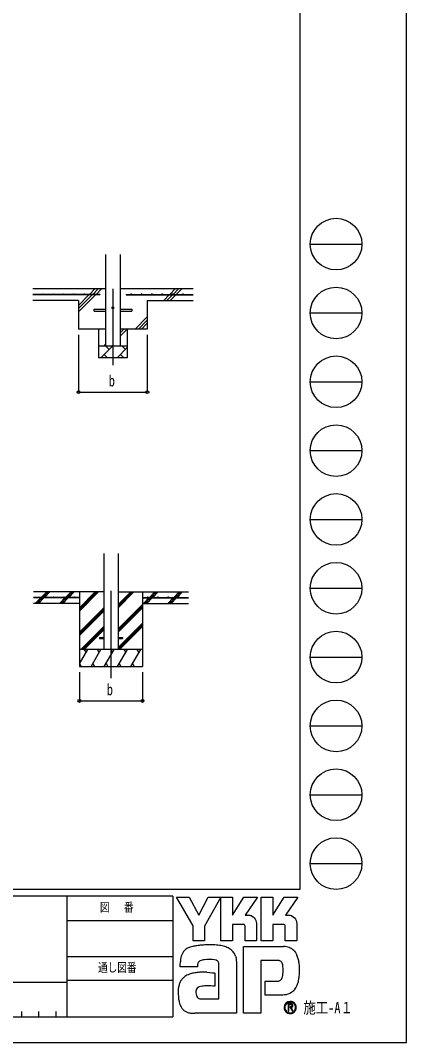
# Model space of a CAD drawing. Units: millimetres, scale not verified. Extents: x -12615 to 12615, y -8910 to 8910.
# Drawn here: x 9247 to 12615, y -8910 to 0 of the extents above; entities that cross this region are included whole.
import ezdxf
from ezdxf.enums import TextEntityAlignment as Align

# ---------------------------------------------------------------- set-up
doc = ezdxf.new("R2010")
doc.units = ezdxf.units.MM
doc.header["$LTSCALE"] = 40
for name, color, linetype in [('0-3_YKK_12', 2, 'Continuous'), ('0-4_YKK_13', 4, 'Continuous'), ('0-5_YKK_A1', 4, 'Continuous'), ('0-6_YKK_D', 6, 'Continuous'), ('0-7_YKK_ZWAK', 7, 'Continuous')]:
    doc.layers.add(name, color=color, linetype=linetype)
doc.styles.add('ＭＳ ゴシック', font='')
doc.styles.get('ＭＳ ゴシック').set_extended_font_data('MS Gothic')

msp = doc.modelspace()

# ---------------------------------------------------------------- linework, layer by layer
at = {"layer": '0-3_YKK_12'}
for p, q in [((10053.43, -2340.08), (10053.43, -3006.03)), ((10036.37, -4972.97), (10036.37, -5732.18))]:
    msp.add_line(p, q, dxfattribs=at)
at = {"layer": '0-4_YKK_13'}
for p, q in [((9888.43, -2517.08), (9990.93, -2517.08)), ((9888.43, -2533.08), (9888.43, -2517.08)), ((9888.43, -2533.08), (9990.93, -2533.08)), ((10115.93, -2517.08), (10218.43, -2517.08)), ((10115.93, -2533.08), (10218.43, -2533.08)), ((10218.43, -2517.08), (10218.43, -2533.08)), ((9936.37, -5377.68), (9936.37, -5386.68)), ((9936.37, -5377.68), (9973.87, -5377.68)), ((9936.37, -5386.68), (9973.87, -5386.68)), ((10098.87, -5377.68), (10136.37, -5377.68)), ((10098.87, -5386.68), (10136.37, -5386.68)), ((10136.37, -5377.68), (10136.37, -5386.68))]:
    msp.add_line(p, q, dxfattribs=at)
msp.add_circle((10053.43, -2505.08), 8, dxfattribs=at)
at = {"layer": '0-5_YKK_A1'}
for p, q in [((9990.93, -2840.08), (9990.93, -2040.08)), ((10115.93, -2040.08), (10115.93, -2840.08)), ((9990.93, -2340.08), (9353.43, -2340.08)), ((9938.43, -2387.58), (9353.43, -2387.58)), ((9938.43, -2392.58), (9353.43, -2392.58)), ((9753.43, -2540.08), (9900.93, -2392.58)), ((9753.43, -2483.52), (9844.36, -2392.58)), ((9753.43, -2511.8), (9872.65, -2392.58)), ((9849.36, -2387.58), (9896.86, -2340.08)), ((9877.65, -2387.58), (9925.15, -2340.08)), ((9905.93, -2387.58), (9953.43, -2340.08)), ((9938.43, -2387.58), (9938.43, -2392.58)), ((10753.43, -2340.08), (10115.93, -2340.08)), ((10168.43, -2387.58), (10753.43, -2387.58)), ((10168.43, -2387.58), (10168.43, -2392.58)), ((10168.43, -2392.58), (10753.43, -2392.58)), ((10496.86, -2440.08), (10544.36, -2392.58)), ((10525.15, -2440.08), (10572.65, -2392.58)), ((10549.36, -2387.58), (10596.86, -2340.08)), ((10553.43, -2440.08), (10600.93, -2392.58)), ((10577.65, -2387.58), (10625.15, -2340.08)), ((10605.93, -2387.58), (10653.43, -2340.08)), ((9753.43, -2440.08), (9353.43, -2440.08)), ((9753.43, -2440.08), (9753.43, -2690.08)), ((10353.43, -2440.08), (10353.43, -2690.08)), ((10353.43, -2440.08), (10753.43, -2440.08)), ((10246.86, -2690.08), (10353.43, -2583.52)), ((10275.15, -2690.08), (10353.43, -2611.8)), ((10303.43, -2690.08), (10353.43, -2640.08)), ((9990.93, -2690.08), (9753.43, -2690.08)), ((9928.43, -2690.08), (9928.43, -2940.08)), ((10115.93, -2751.75), (10177.6, -2690.08)), ((10115.93, -2723.47), (10149.32, -2690.08)), ((10353.43, -2690.08), (10115.93, -2690.08)), ((10178.43, -2690.08), (10178.43, -2940.08)), ((10178.43, -2840.08), (9928.43, -2840.08)), ((9949.17, -2940.08), (10049.17, -2840.08)), ((9971.03, -2840.08), (9990.93, -2820.18)), ((10020.62, -2868.64), (9992.06, -2840.08)), ((10162.04, -2868.64), (10133.48, -2840.08)), ((10178.43, -2940.08), (9928.43, -2940.08)), ((9977.72, -2911.53), (10006.28, -2940.08)), ((10090.59, -2940.08), (10178.43, -2852.24)), ((10119.14, -2911.53), (10147.7, -2940.08)), ((9973.87, -4645.83), (9973.87, -5482.18)), ((10098.87, -4645.83), (10098.87, -5482.18)), ((9973.87, -4982.18), (9361.37, -4982.18)), ((9428.2, -5029.68), (9475.7, -4982.18)), ((9447.2, -5024.83), (9489.85, -4982.18)), ((9456.49, -5029.68), (9503.99, -4982.18)), ((9640.34, -5029.68), (9687.84, -4982.18)), ((9654.48, -5029.68), (9701.98, -4982.18)), ((9668.62, -5029.68), (9716.12, -4982.18)), ((9761.37, -4982.18), (9761.37, -5632.18)), ((9761.37, -5149.06), (9928.25, -4982.18)), ((9761.37, -5134.92), (9914.11, -4982.18)), ((9761.37, -5120.78), (9899.97, -4982.18)), ((10098.87, -5119.93), (10236.62, -4982.18)), ((10098.87, -5105.79), (10222.48, -4982.18)), ((10098.87, -5091.65), (10208.34, -4982.18)), ((10098.87, -4982.18), (10711.37, -4982.18)), ((10311.37, -4982.18), (10311.37, -5632.18)), ((10372.97, -5029.68), (10420.47, -4982.18)), ((10387.11, -5029.68), (10434.61, -4982.18)), ((10401.25, -5029.68), (10448.75, -4982.18)), ((10585.1, -5029.68), (10632.6, -4982.18)), ((10599.24, -5029.68), (10646.74, -4982.18)), ((10613.39, -5029.68), (10660.89, -4982.18)), ((9761.37, -5029.68), (9361.37, -5029.68)), ((9761.37, -5034.68), (9361.37, -5034.68)), ((9375.7, -5082.18), (9423.2, -5034.68)), ((9389.85, -5082.18), (9437.35, -5034.68)), ((9403.99, -5082.18), (9451.49, -5034.68)), ((9442.35, -5029.68), (9444.01, -5028.02)), ((9589.24, -5080.78), (9635.34, -5034.68)), ((9601.98, -5082.18), (9649.48, -5034.68)), ((9616.12, -5082.18), (9663.62, -5034.68)), ((9761.37, -5029.68), (9761.37, -5034.68)), ((10311.37, -5029.68), (10711.37, -5029.68)), ((10311.37, -5029.68), (10311.37, -5034.68)), ((10311.37, -5034.68), (10711.37, -5034.68)), ((10320.47, -5082.18), (10367.97, -5034.68)), ((10334.61, -5082.18), (10382.11, -5034.68)), ((10348.75, -5082.18), (10396.25, -5034.68)), ((10532.6, -5082.18), (10580.1, -5034.68)), ((10546.74, -5082.18), (10594.24, -5034.68)), ((10560.88, -5082.18), (10608.39, -5034.68)), ((9761.37, -5082.18), (9361.37, -5082.18)), ((9761.37, -5332.91), (9973.87, -5120.41)), ((9761.37, -5347.05), (9973.87, -5134.55)), ((9761.37, -5361.19), (9973.87, -5148.7)), ((10098.87, -5303.78), (10311.37, -5091.28)), ((10098.87, -5317.92), (10311.37, -5105.42)), ((10098.87, -5332.06), (10311.37, -5119.56)), ((10311.37, -5082.18), (10711.37, -5082.18)), ((10098.87, -5465.91), (10311.37, -5253.41)), ((9774.23, -5482.18), (9973.87, -5282.54)), ((9788.37, -5482.18), (9973.87, -5296.68)), ((9802.52, -5482.18), (9973.87, -5310.83)), ((10098.87, -5480.05), (10311.37, -5267.55)), ((10110.88, -5482.18), (10311.37, -5281.69)), ((10311.37, -5482.18), (9761.37, -5482.18)), ((9761.37, -5607.63), (9833.8, -5482.18)), ((9818.8, -5508.17), (9803.8, -5482.18)), ((9862.67, -5632.18), (9949.27, -5482.18)), ((9934.27, -5508.16), (9919.27, -5482.18)), ((9978.14, -5632.18), (10064.74, -5482.18)), ((10049.74, -5508.17), (10034.74, -5482.18)), ((10093.61, -5632.18), (10180.21, -5482.18)), ((10165.21, -5508.17), (10150.21, -5482.18)), ((10209.08, -5632.18), (10295.68, -5482.18)), ((10280.68, -5508.16), (10265.68, -5482.18)), ((9762.2, -5606.2), (9777.2, -5632.18)), ((9877.67, -5606.2), (9892.67, -5632.18)), ((9993.14, -5606.2), (10008.14, -5632.18)), ((10108.61, -5606.2), (10123.61, -5632.18)), ((10224.08, -5606.2), (10239.08, -5632.18)), ((9761.37, -5632.18), (10311.37, -5632.18))]:
    msp.add_line(p, q, dxfattribs=at)
for centre in [(9443.43, -2385.08), (9533.43, -2385.08), (9623.43, -2385.08), (9713.43, -2385.08), (9803.43, -2385.08), (9893.43, -2385.08), (10213.43, -2385.08), (10303.43, -2385.08), (10393.43, -2385.08), (10483.43, -2385.08), (10573.43, -2385.08), (10663.43, -2385.08), (9446.37, -5027.18), (9536.37, -5027.18), (9626.37, -5027.18), (9716.37, -5027.18), (10356.37, -5027.18), (10446.37, -5027.18), (10536.37, -5027.18), (10626.37, -5027.18)]:
    msp.add_circle(centre, 2.5, dxfattribs=at)
at = {"layer": '0-6_YKK_D'}
for p, q in [((9753.43, -2740.08), (9753.43, -3241.08)), ((10353.43, -2740.08), (10353.43, -3241.08)), ((9753.43, -3240.08), (10353.43, -3240.08)), ((9761.37, -5682.18), (9761.37, -5933.18)), ((10311.37, -5682.18), (10311.37, -5933.18)), ((9761.37, -5932.18), (10311.37, -5932.18))]:
    msp.add_line(p, q, dxfattribs=at)
for centre in [(9753.43, -3240.08), (10353.43, -3240.08), (9761.37, -5932.18), (10311.37, -5932.18)]:
    msp.add_circle(centre, 12.75, dxfattribs=at)
at = {"layer": '0-7_YKK_ZWAK'}
for p, q in [((11685.06, 8325), (11685.06, -7575)), ((11775.06, -1950), (12225.06, -1950)), ((11775.06, -2550), (12225.06, -2550)), ((11775.06, -3150), (12225.06, -3150)), ((11775.06, -3750), (12225.06, -3750)), ((11775.06, -4350), (12225.06, -4350)), ((11775.06, -4950), (12225.06, -4950)), ((11775.06, -5550), (12225.06, -5550)), ((11775.06, -6150), (12225.06, -6150)), ((11775.06, -6750), (12225.06, -6750)), ((11775.06, -7350), (12225.06, -7350)), ((11685.06, -7575), (-11714.94, -7575)), ((9652.56, -7635), (6555.06, -7635)), ((9652.56, -7635), (9652.56, -8685)), ((10575.06, -7635), (9652.56, -7635)), ((10575.06, -7635), (10575.06, -8685)), ((9652.56, -7845), (10575.06, -7845)), ((9652.56, -8160), (10575.06, -8160)), ((10575.06, -8370), (9652.56, -8370)), ((6555.06, -8385), (9652.56, -8385)), ((9255.06, -8640), (9255.06, -8685)), ((9405.06, -8640), (9405.06, -8685)), ((9555.06, -8640), (9555.06, -8685)), ((6555.06, -8685), (9652.56, -8685)), ((9652.56, -8685), (10575.06, -8685)), ((11600.02, -8651.94), (11600.02, -8651.94))]:
    msp.add_line(p, q, dxfattribs=at)
for points in [[(-12615, -8910), (12615, -8910), (12615, 8910), (-12615, 8910)], [(10608.06, -7644), (10718.49, -7644), (10801.41, -7800.3), (10884.12, -7644), (10994.63, -7644), (10853.01, -7895.97), (10853.01, -8022.4), (10752.29, -8022.4), (10752.29, -7892.57)]]:
    msp.add_lwpolyline(points, close=True, dxfattribs=at)
for points in [[(11191.64, -7879.83), (11096.31, -7879.83), (11096.31, -8022.29), (10994.74, -8022.29), (10994.74, -7644), (11096.31, -7644), (11096.31, -7798.75), (11196.21, -7644), (11315.52, -7644), (11208.48, -7800.64), (11212.27, -7800.64), (11216.46, -7800.64), (11220.76, -7800.64), (11224.9, -7800.64), (11228.6, -7800.64), (11231.58, -7800.64), (11233.57, -7800.64), (11234.3, -7800.64)], [(11542.53, -7879.83), (11447.31, -7879.83), (11447.31, -8022.4), (11345.69, -8022.4), (11345.69, -7644), (11447.31, -7644), (11447.31, -7798.75), (11547.1, -7644), (11666.41, -7644), (11559.37, -7800.64), (11563.2, -7800.64), (11567.41, -7800.64), (11571.71, -7800.64), (11575.84, -7800.64), (11579.52, -7800.64), (11582.49, -7800.64), (11584.47, -7800.64), (11585.19, -7800.64)], [(11263.52, -7806.64), (11275.65, -7813.57), (11285.92, -7822.6), (11294.18, -7833.36), (11300.27, -7845.45), (11304.03, -7858.49), (11305.32, -7872.11), (11305.32, -8022.65), (11206.23, -8022.65), (11206.23, -7894.23)], [(11614.45, -7806.64), (11626.61, -7813.57), (11636.92, -7822.6), (11645.22, -7833.36), (11651.35, -7845.45), (11655.14, -7858.49), (11656.44, -7872.11), (11656.44, -8022.4), (11557.12, -8022.4), (11557.12, -7894.23)], [(11486.61, -8194.52), (11343.58, -8194.52), (11343.58, -8655), (11193.69, -8655), (11193.69, -8072.37), (11542.06, -8072.37)], [(10814.39, -8196.93), (10807.42, -8200.86), (10801.98, -8205.65), (10797.86, -8211.25), (10794.88, -8217.59), (10792.82, -8224.59), (10791.48, -8232.21), (10790.67, -8240.37), (10790.19, -8249), (10640.23, -8249.37), (10640.67, -8228.86), (10641.5, -8205.82)], [(11123.13, -8157.5), (11127.38, -8174.71), (11129.79, -8193.13), (11130.55, -8212.76), (11130.55, -8655), (10768.66, -8655)], [(10871.84, -8296.58), (10900.22, -8298.46), (10922.53, -8300.96), (10937.13, -8303.3), (10942.36, -8304.7), (10942.36, -8419.42), (10925.77, -8417.67), (10907.57, -8416.68), (10888.94, -8416.3), (10871.06, -8416.36), (10855.1, -8416.69), (10842.25, -8417.13), (10833.68, -8417.51), (10830.56, -8417.68), (10817.59, -8420.05), (10806.4, -8423.76), (10797.01, -8428.84), (10789.4, -8435.31), (10783.58, -8443.19), (10779.55, -8452.51), (10777.31, -8463.3), (10776.86, -8475.57), (10778.29, -8489.07), (10781.15, -8500.22), (10785.28, -8509.25), (10790.48, -8516.37), (10796.58, -8521.78), (10803.4, -8525.72), (10810.76, -8528.37), (10818.48, -8529.97), (10977.79, -8529.97), (10977.79, -8235.22), (10977.83, -8229.38), (10977.53, -8223.66), (10976.78, -8218.16), (10975.5, -8212.94), (10973.59, -8208.07), (10970.96, -8203.64), (10967.51, -8199.72), (10963.16, -8196.37)], [(10963.16, -8196.37), (10953.82, -8192.71), (10938.88, -8189.6), (10919.82, -8187.31), (10898.12, -8186.08), (10875.25, -8186.18), (10852.69, -8187.85)], [(11636.14, -8113.54), (11645.92, -8125.87), (11653.24, -8137.83), (11658.35, -8148.65)], [(11537.48, -8282.99), (11537.29, -8263.9), (11536.38, -8246.69), (11534.23, -8231.59), (11530.31, -8218.78)], [(11623.69, -8462.91), (11609.85, -8473.67), (11595.43, -8482.13), (11580.55, -8488.44), (11565.3, -8492.76), (11549.8, -8495.23), (11534.16, -8496.03), (11380.08, -8496.03), (11380.08, -8374.99), (11466.96, -8374.99), (11482.98, -8374.77), (11497.07, -8373.4), (11509.16, -8369.86)], [(11623.82, -8587.79), (11623.75, -8586.03), (11623.53, -8584.34), (11623.16, -8582.71), (11622.66, -8581.16), (11622.01, -8579.69), (11621.22, -8578.31), (11620.3, -8577.02), (11619.24, -8575.84), (11617.85, -8574.61), (11616.31, -8573.54), (11614.62, -8572.63), (11612.79, -8571.88), (11610.84, -8571.29), (11608.75, -8570.87), (11606.55, -8570.61), (11604.23, -8570.53), (11581.5, -8570.53), (11581.5, -8637.42), (11588.37, -8637.42), (11588.37, -8577.35), (11604.23, -8577.35), (11605.87, -8577.41), (11607.41, -8577.57), (11608.85, -8577.83), (11610.19, -8578.2), (11611.42, -8578.67), (11612.53, -8579.24), (11613.52, -8579.9), (11614.4, -8580.67)], [(11617.08, -8587.79), (11616.66, -8591.01), (11615.51, -8593.54), (11613.78, -8595.47), (11611.64, -8596.87), (11609.23, -8597.83), (11606.71, -8598.42), (11604.25, -8598.72), (11601.99, -8598.8), (11596.03, -8598.8), (11599.04, -8603.91), (11618.68, -8637.65), (11626.54, -8637.65), (11607.6, -8605.17), (11609.37, -8604.82), (11611.07, -8604.37), (11612.67, -8603.83), (11614.19, -8603.2), (11615.6, -8602.47), (11616.92, -8601.65), (11618.14, -8600.73), (11619.24, -8599.73)]]:
    msp.add_lwpolyline(points, dxfattribs=at)
for centre in [(12000.06, -1950), (12000.06, -2550), (12000.06, -3150), (12000.06, -3750), (12000.06, -4350), (12000.06, -4950), (12000.06, -5550), (12000.06, -6150), (12000.06, -6750), (12000.06, -7350)]:
    msp.add_circle(centre, 225, dxfattribs=at)
for centre, radius, start, end in [((11234.45, -7875.57), 74.93, 78.26798, 90.11215), ((11235.52, -7870.11), 69.37, 66.19963, 78.22058), ((11585.34, -7875.7), 75.07, 78.27851, 90.10826), ((11586.37, -7870.44), 69.7, 66.2483, 78.23226), ((11192.17, -7893.88), 14.06, 358.57817, 92.1683), ((11543.13, -7893.81), 14, 358.29941, 92.43455), ((10754.79, -8184.02), 108.55, 122.60463, 137.83438), ((10769.15, -8207.24), 135.84, 108.37421, 122.42809), ((10791.88, -8288.08), 219.75, 100.93159, 107.35499), ((10866.16, -8648.45), 587.69, 97.86054, 101.37938), ((10901.03, -8890.74), 832.48, 94.90201, 97.9576), ((10903.41, -8910.14), 852, 91.6169, 94.94971), ((10900.11, -8772.18), 714.01, 87.51794, 91.66439), ((10909.38, -8573.33), 514.94, 81.92631, 87.59083), ((10936.76, -8385.69), 325.32, 73.67137, 82.05943), ((10977.38, -8249.75), 183.45, 60.60528, 73.9085), ((10994.01, -8216.59), 146.41, 52.17347, 59.90542), ((11008.88, -8197.34), 122.08, 43.55042, 52.14561), ((11536.36, -8232.64), 160.37, 78.73198, 87.96551), ((11541.07, -8208.59), 135.87, 69.03034, 78.69541), ((11545.45, -8196.9), 123.38, 59.39484, 68.9885), ((11547.48, -8193.34), 119.28, 50.3012, 59.3616), ((11546.74, -8194.18), 120.4, 42.05209, 50.28551), ((10913.41, -8221.38), 272.36, 171.55622, 176.72493), ((10821.12, -8207.6), 179.04, 163.48385, 171.57982), ((10774.82, -8193.86), 130.74, 152.2125, 163.4865), ((10754.81, -8183.52), 108.22, 138.03852, 152.12015), ((10853.97, -8290.89), 101.95, 102.4979, 112.84632), ((10873.7, -8375.98), 189.3, 96.37207, 102.75341), ((11017.07, -8189.43), 110.69, 34.48659, 43.50182), ((11017.13, -8189.26), 110.55, 25.58915, 34.43128), ((11007.29, -8193.87), 121.41, 17.43089, 25.54591), ((11487.42, -8268.03), 73.52, 77.94572, 90.63794), ((11493.81, -8238.05), 42.86, 60.20991, 77.92418), ((11487.28, -8228.44), 188.76, 14.76267, 25.00486), ((11371.51, -8259.99), 308.76, 7.9139, 14.95041), ((11497.96, -8230.26), 34.04, 39.8078, 59.75378), ((11492.14, -8234.71), 41.37, 22.65544, 39.38165), ((11196.61, -8284.73), 340.88, 355.2339, 0.29193), ((11255.87, -8276.8), 425.61, 2.54376, 8.01251), ((11189.59, -8280.29), 491.98, 357.76419, 2.60674), ((10754.78, -8438.01), 127.65, 142.04688, 153.80771), ((10750.42, -8434.88), 122.29, 130.60221, 141.94427), ((10757.63, -8443.54), 133.55, 120.60724, 130.53081), ((10771.85, -8467.72), 161.6, 112.58838, 120.58162), ((10790.98, -8513.7), 211.4, 106.61303, 112.59024), ((10821.07, -8614.84), 316.93, 99.87193, 106.59825), ((10837.93, -8709.82), 413.39, 94.78469, 99.91711), ((10846.14, -8804.31), 508.24, 90.80099, 94.81812), ((10847.39, -8874.68), 578.61, 87.57779, 90.82714), ((11495.16, -8338.28), 34.54, 293.91672, 314.09376), ((11490.45, -8334.13), 40.8, 314.78099, 333.92928), ((11460.15, -8319.42), 74.48, 334.00676, 347.34989), ((11377.49, -8300.27), 159.33, 347.14308, 355.40008), ((11307.45, -8294.38), 373.25, 347.15166, 352.97565), ((11208.51, -8281.51), 473.02, 352.8937, 357.82206), ((10914.4, -8470.46), 291.87, 174.55588, 182.47272), ((10826.95, -8462.09), 204.02, 164.97537, 174.56739), ((10777.37, -8448.87), 152.71, 153.89178, 164.94341), ((11523.69, -8350.16), 150.71, 311.57033, 318.66243), ((11506.24, -8334.86), 173.92, 318.67367, 325.29112), ((11551.08, -8368.28), 118.04, 326.23251, 339.61931), ((11440.22, -8325.35), 236.92, 339.22498, 347.31457), ((11077.49, -8467.89), 454.94, 181.90948, 187.89042), ((10886.08, -8494.82), 261.65, 187.80471, 196.36971), ((11600.11, -8604.57), 52.92, 90.09157, 179.92363), ((11600.1, -8604.47), 52.82, 44.93442, 90.08536), ((10785.01, -8524.67), 156.26, 196.3102, 208.20993), ((10741.01, -8548.09), 106.41, 208.29777, 223.35561), ((10731.08, -8556.83), 93.2, 223.64205, 239.63663), ((10739.32, -8541.84), 110.3, 239.8785, 253.65355), ((11599.78, -8604.63), 52.6, 179.86065, 225.14399), ((11599.77, -8604.4), 47.06, 134.8007, 180.12175), ((11599.58, -8604.7), 46.87, 179.75513, 225.29722), ((11600.03, -8604.63), 52.77, 224.94536, 269.98445), ((11599.91, -8604.13), 46.97, 89.86602, 135.149), ((11599.93, -8605.12), 46.82, 224.62822, 270.10973), ((11600.12, -8604.49), 47.33, 45.03108, 90.11509), ((11600.03, -8604.37), 53.04, 269.98802, 314.93777), ((11599.95, -8604.42), 47.52, 270.09072, 359.90926), ((11607.02, -8587.51), 10.06, 358.3894, 42.86139), ((11607.22, -8588.27), 16.6, 316.37674, 1.6565), ((11600.15, -8604.5), 47.31, 0.00643, 45.07115), ((11600.52, -8604.31), 52.41, 359.78949, 45.13288), ((11600.39, -8604.71), 52.54, 314.92572, 0.23508), ((10754.4, -8490.03), 164.26, 253.69102, 263.74909), ((10767.18, -8376.29), 278.71, 263.68487, 270.30455)]:
    msp.add_arc(centre, radius, start, end, dxfattribs=at)

# ---------------------------------------------------------------- texts
at = {"layer": '0-6_YKK_D', "style": 'ＭＳ ゴシック', "width": 0.8}
for p in [(10017.43, -3220.08), (10000.37, -5912.18)]:
    msp.add_text('b', height=98.97, dxfattribs=at).set_placement(p, align=Align.BOTTOM_LEFT)
at = {"layer": '0-7_YKK_ZWAK', "style": 'ＭＳ ゴシック', "width": 0.8}
for s, height, p in [('図\u3000 番', 76.98, (9940.21, -7792.5)), ('通し図番', 76.98, (9923.41, -8317.5)), ('施工-A１', 98.97, (11715.06, -8685))]:
    msp.add_text(s, height=height, dxfattribs=at).set_placement(p, align=Align.BOTTOM_LEFT)

doc.saveas('drawing.dxf')
